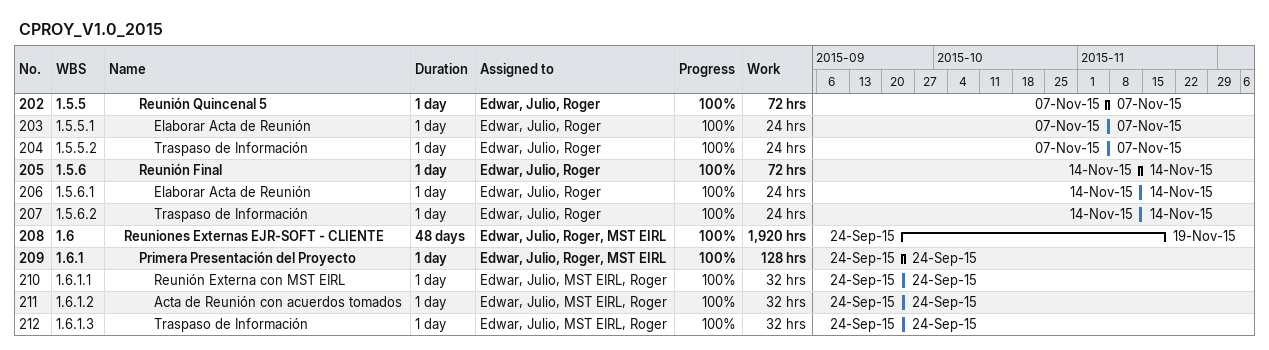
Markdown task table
CPROY_V1.0_2015

| ID | WBS | Task | Duration | Start | Finish | Resources | % complete | Work (h) |
|---|---|---|---|---|---|---|---|---|
| 202 | 1.5.5 | **Reunión Quincenal 5** | 1d | 2015-11-07 | 2015-11-07 | Edwar, Julio, Roger | 100 | 72 |
| 203 | 1.5.5.1 | Elaborar Acta de Reunión | 1d | 2015-11-07 | 2015-11-07 | Edwar, Julio, Roger | 100 | 24 |
| 204 | 1.5.5.2 | Traspaso de Información | 1d | 2015-11-07 | 2015-11-07 | Edwar, Julio, Roger | 100 | 24 |
| 205 | 1.5.6 | **Reunión Final** | 1d | 2015-11-14 | 2015-11-14 | Edwar, Julio, Roger | 100 | 72 |
| 206 | 1.5.6.1 | Elaborar Acta de Reunión | 1d | 2015-11-14 | 2015-11-14 | Edwar, Julio, Roger | 100 | 24 |
| 207 | 1.5.6.2 | Traspaso de Información | 1d | 2015-11-14 | 2015-11-14 | Edwar, Julio, Roger | 100 | 24 |
| 208 | 1.6 | **Reuniones Externas EJR-SOFT - CLIENTE** | 48d | 2015-09-24 | 2015-11-19 | Edwar, Julio, Roger, MST EIRL | 100 | 1920 |
| 209 | 1.6.1 | **Primera Presentación del Proyecto** | 1d | 2015-09-24 | 2015-09-24 | Edwar, Julio, Roger, MST EIRL | 100 | 128 |
| 210 | 1.6.1.1 | Reunión Externa con MST EIRL | 1d | 2015-09-24 | 2015-09-24 | Edwar, Julio, MST EIRL, Roger | 100 | 32 |
| 211 | 1.6.1.2 | Acta de Reunión con acuerdos tomados | 1d | 2015-09-24 | 2015-09-24 | Edwar, Julio, MST EIRL, Roger | 100 | 32 |
| 212 | 1.6.1.3 | Traspaso de Información | 1d | 2015-09-24 | 2015-09-24 | Edwar, Julio, MST EIRL, Roger | 100 | 32 |
